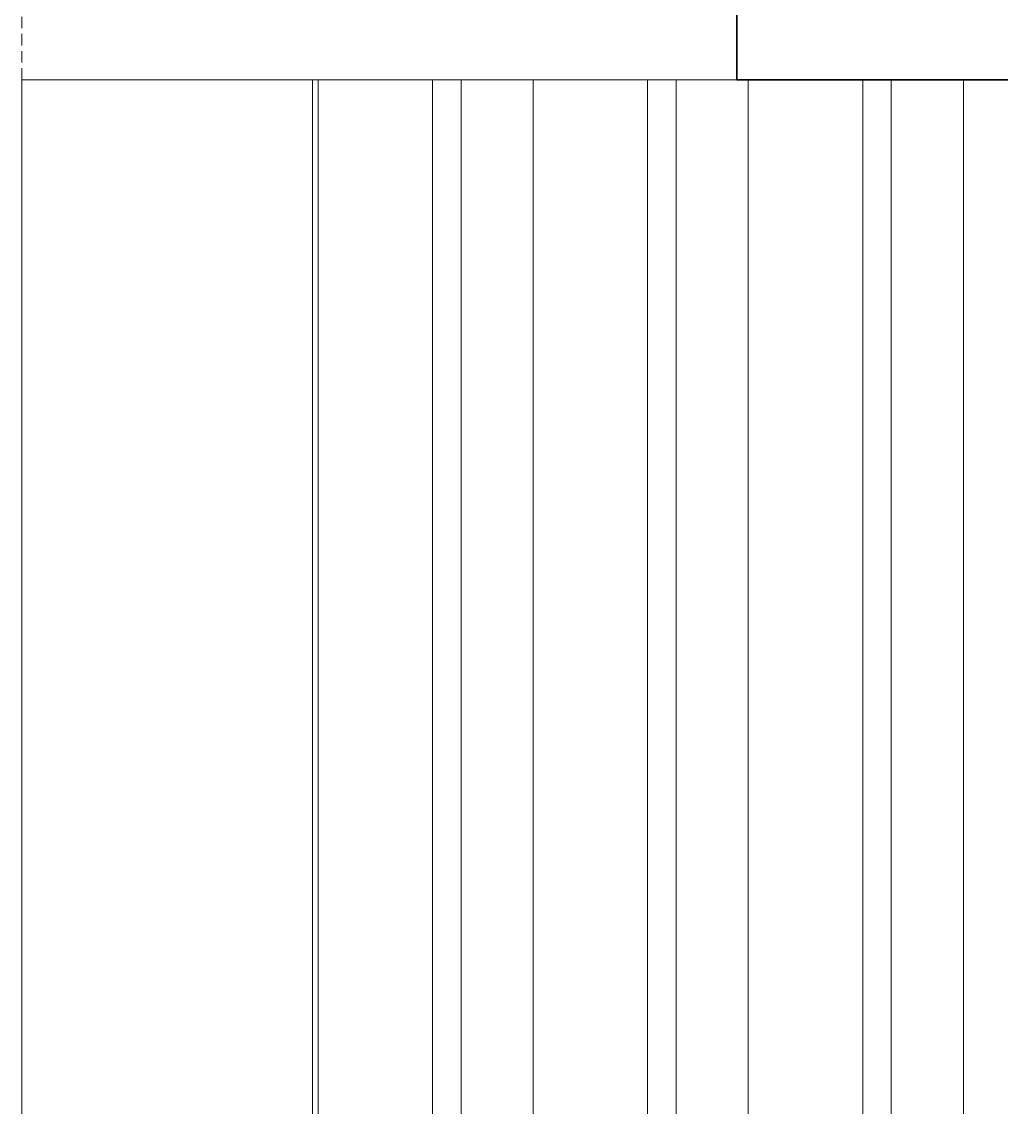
# Model space of a CAD drawing. Header units: millimetres. Extents: x 652554 to 1678317, y -308114 to 170803.
# Drawn here: x 746826 to 746997.2, y -87360.7 to -87170.9 of the extents above; entities that cross this region are included whole.
import ezdxf

# ---------------------------------------------------------------- set-up
doc = ezdxf.new("R2010")
doc.units = ezdxf.units.MM
doc.linetypes.add('DPA_Hidden 50', pattern=[3, 2, -1])
for name, color, linetype, lineweight in [('A-DETL', 1, 'Continuous', 70), ('A-GENM', 1, 'Continuous', 9), ('A-GLAZ-CURT', 2, 'Continuous', 9), ('A-GLAZ-CWMG', 2, 'Continuous', 35)]:
    doc.layers.add(name, color=color, linetype=linetype, lineweight=lineweight)

# ---------------------------------------------------------------- blocks, each defined once
blk = doc.blocks.new('DPA_CP_Entrance Louver Grill Vertical Z - Louver Grill Vertical Z-18398701-2241-01 ENTRANCE 2 ENLARGED ELEVATION 1')
at = {"layer": 'A-GLAZ-CURT'}
for p, q in [((-632615.53, 113750), (-632690.53, 113750)), ((-632690.53, 113750), (-632617.53, 113750)), ((-632690.53, 113750), (-632690.53, 108575)), ((-632690.53, 113750), (-632690.53, 108575)), ((-632617.53, 113750), (-632690.53, 113750)), ((-632690.53, 113750), (-632615.53, 113750)), ((-632690.53, 108575), (-632690.53, 113750)), ((-632690.53, 108575), (-632690.53, 113750)), ((-632617.53, 113750), (-632615.53, 113750)), ((-632615.53, 113750), (-632617.53, 113750)), ((-632540.64, 113750), (-632615.53, 113750)), ((-632615.53, 113750), (-632540.64, 113750))]:
    blk.add_line(p, q, dxfattribs=at)
blk = doc.blocks.new('DPA_CP_Entrance Louver Grill Vertical Z - Louver Grill Vertical Z-V45-2241-01 ENTRANCE 2 ENLARGED ELEVATION 1')
at = {"layer": 'A-GLAZ-CURT'}
for p, q in [((-632615.53, 113750), (-632690.53, 113750)), ((-632690.53, 113750), (-632617.53, 113750)), ((-632690.53, 113750), (-632690.53, 108575)), ((-632690.53, 113750), (-632690.53, 108575)), ((-632617.53, 113750), (-632690.53, 113750)), ((-632690.53, 113750), (-632615.53, 113750)), ((-632690.53, 108575), (-632690.53, 113750)), ((-632690.53, 108575), (-632690.53, 113750)), ((-632617.53, 113750), (-632615.53, 113750)), ((-632615.53, 113750), (-632617.53, 113750)), ((-632540.64, 113750), (-632615.53, 113750)), ((-632615.53, 113750), (-632540.64, 113750))]:
    blk.add_line(p, q, dxfattribs=at)
blk = doc.blocks.new('DPA_CP_Entrance Louver Grill Vertical Z - Louver Grill Vertical Z-V46-2241-01 ENTRANCE 2 ENLARGED ELEVATION 1')
at = {"layer": 'A-GLAZ-CURT'}
for p, q in [((-632615.53, 113750), (-632690.53, 113750)), ((-632690.53, 113750), (-632617.53, 113750)), ((-632690.53, 113750), (-632690.53, 108575)), ((-632690.53, 113750), (-632690.53, 108575)), ((-632617.53, 113750), (-632690.53, 113750)), ((-632690.53, 113750), (-632615.53, 113750)), ((-632690.53, 108575), (-632690.53, 113750)), ((-632690.53, 108575), (-632690.53, 113750)), ((-632617.53, 113750), (-632615.53, 113750)), ((-632615.53, 113750), (-632617.53, 113750)), ((-632540.64, 113750), (-632615.53, 113750)), ((-632615.53, 113750), (-632540.64, 113750))]:
    blk.add_line(p, q, dxfattribs=at)
blk = doc.blocks.new('GM_Louver Grill Vertical Z - Z Profile-12047619-2241-01 ENTRANCE 2 ENLARGED ELEVATION 1')
at = {"layer": 'A-GENM'}
for p, q in [((-632688.53, 113750), (-632690.53, 113750)), ((-632690.53, 113750), (-632617.53, 113750)), ((-632690.53, 108575), (-632690.53, 113750)), ((-632690.53, 108575), (-632690.53, 113750)), ((-632690.53, 108575), (-632690.53, 113750)), ((-632615.53, 113750), (-632688.53, 113750)), ((-632617.53, 113750), (-632615.53, 113750))]:
    blk.add_line(p, q, dxfattribs=at)
blk = doc.blocks.new('DPA_CP_Entrance Louver Grill Vertical Z - Louver Grill Vertical Z-18398766-2241-01 ENTRANCE 2 ENLARGED ELEVATION 1')
at = {"layer": 'A-GLAZ-CURT'}
for p, q in [((-632576.51, 113750), (-632639.73, 113750)), ((-632639.73, 113750), (-632638.73, 113750)), ((-632639.73, 113220), (-632639.73, 113750)), ((-632638.73, 113750), (-632573.78, 113750)), ((-632638.73, 113220), (-632638.73, 113750)), ((-632598.78, 113750), (-632600.51, 113750)), ((-632600.51, 113750), (-632576.51, 113750)), ((-632573.78, 113750), (-632598.78, 113750)), ((-632598.78, 113750), (-632533.83, 113750)), ((-632598.78, 113750), (-631997.49, 113750))]:
    blk.add_line(p, q, dxfattribs=at)
blk = doc.blocks.new('GM_Louver Grill Vertical Z - Z Profile-V57-2241-01 ENTRANCE 2 ENLARGED ELEVATION 1')
at = {"layer": 'A-GENM'}
blk.add_line((-632525.95, 113203.74), (-632525.95, 113750), dxfattribs=at)
blk = doc.blocks.new('GM_Louver Grill Vertical Z - Z Profile-V58-2241-01 ENTRANCE 2 ENLARGED ELEVATION 1')
at = {"layer": 'A-GENM'}
for p, q in [((-632563.55, 113203.74), (-632563.55, 113750)), ((-632541.81, 113750), (-632543.55, 113750)), ((-632543.55, 113750), (-632538.55, 113750)), ((-632543.55, 113203.74), (-632543.55, 113750)), ((-632538.63, 113750), (-632541.81, 113750)), ((-632498.54, 113750), (-632538.63, 113750)), ((-632538.55, 113750), (-632498.46, 113750)), ((-632538.55, 113203.74), (-632538.55, 113750))]:
    blk.add_line(p, q, dxfattribs=at)
blk = doc.blocks.new('GM_Louver Grill Vertical Z - Z Profile-V59-2241-01 ENTRANCE 2 ENLARGED ELEVATION 1')
at = {"layer": 'A-GENM'}
for p, q in [((-632601.14, 113220), (-632601.14, 113750)), ((-632579.41, 113750), (-632581.14, 113750)), ((-632581.14, 113750), (-632576.14, 113750)), ((-632581.14, 113220), (-632581.14, 113750)), ((-632576.22, 113750), (-632579.41, 113750)), ((-632536.14, 113750), (-632576.22, 113750)), ((-632576.14, 113750), (-632536.05, 113750)), ((-632576.14, 113220), (-632576.14, 113750)), ((-632521.19, 113750), (-632536.14, 113750)), ((-632536.05, 113750), (-632522.92, 113750)), ((-632522.92, 113750), (-632521.19, 113750))]:
    blk.add_line(p, q, dxfattribs=at)
blk = doc.blocks.new('GM_Louver Grill Vertical Z - Z Profile-V61-2241-01 ENTRANCE 2 ENLARGED ELEVATION 1')
at = {"layer": 'A-GENM'}
for p, q in [((-632638.73, 113220), (-632638.73, 113750)), ((-632617, 113750), (-632618.73, 113750)), ((-632618.73, 113750), (-632613.73, 113750)), ((-632618.73, 113220), (-632618.73, 113750)), ((-632613.82, 113750), (-632617, 113750)), ((-632573.73, 113750), (-632613.82, 113750)), ((-632613.73, 113750), (-632573.64, 113750)), ((-632613.73, 113220), (-632613.73, 113750)), ((-632558.78, 113750), (-632573.73, 113750)), ((-632573.64, 113750), (-632560.51, 113750)), ((-632560.51, 113750), (-632558.78, 113750))]:
    blk.add_line(p, q, dxfattribs=at)
blk = doc.blocks.new('Rectangular Mullion - Entrance Louver Top-15305103-2241-01 ENTRANCE 2 ENLARGED ELEVATION 1')
at = {"layer": 'A-GLAZ-CWMG'}
for p, q in [((-632565.53, 113750), (-632565.53, 113800)), ((-632540.64, 113750), (-632565.53, 113750))]:
    blk.add_line(p, q, dxfattribs=at)
blk = doc.blocks.new('Rectangular Mullion - Entrance Louver Top-15305097-2241-01 ENTRANCE 2 ENLARGED ELEVATION 1')
at = {"layer": 'A-GLAZ-CWMG'}
blk.add_line((-632565.53, 113750), (-632565.53, 113800), dxfattribs=at)
blk = doc.blocks.new('Rectangular Mullion - Entrance Louver Top-15305096-2241-01 ENTRANCE 2 ENLARGED ELEVATION 1')
at = {"layer": 'A-GLAZ-CWMG'}
for p, q in [((-632565.53, 113800), (-632565.53, 113750)), ((-632565.53, 113750), (-631954.19, 113750))]:
    blk.add_line(p, q, dxfattribs=at)

msp = doc.modelspace()

# ---------------------------------------------------------------- linework, layer by layer
at = {"layer": 'A-DETL', "color": 9, "linetype": 'DPA_Hidden 50', "lineweight": 9}
msp.add_line((746826.0202, -87181.02), (746826.0202, -85260.594), dxfattribs=at)

# ---------------------------------------------------------------- block references
at = {"layer": 'A-GENM'}
for name in ['GM_Louver Grill Vertical Z - Z Profile-12047619-2241-01 ENTRANCE 2 ENLARGED ELEVATION 1', 'GM_Louver Grill Vertical Z - Z Profile-12047619-2241-01 ENTRANCE 2 ENLARGED ELEVATION 1', 'GM_Louver Grill Vertical Z - Z Profile-12047619-2241-01 ENTRANCE 2 ENLARGED ELEVATION 1', 'GM_Louver Grill Vertical Z - Z Profile-12047619-2241-01 ENTRANCE 2 ENLARGED ELEVATION 1', 'GM_Louver Grill Vertical Z - Z Profile-12047619-2241-01 ENTRANCE 2 ENLARGED ELEVATION 1', 'GM_Louver Grill Vertical Z - Z Profile-12047619-2241-01 ENTRANCE 2 ENLARGED ELEVATION 1', 'GM_Louver Grill Vertical Z - Z Profile-12047619-2241-01 ENTRANCE 2 ENLARGED ELEVATION 1', 'GM_Louver Grill Vertical Z - Z Profile-12047619-2241-01 ENTRANCE 2 ENLARGED ELEVATION 1', 'GM_Louver Grill Vertical Z - Z Profile-12047619-2241-01 ENTRANCE 2 ENLARGED ELEVATION 1', 'GM_Louver Grill Vertical Z - Z Profile-12047619-2241-01 ENTRANCE 2 ENLARGED ELEVATION 1', 'GM_Louver Grill Vertical Z - Z Profile-12047619-2241-01 ENTRANCE 2 ENLARGED ELEVATION 1', 'GM_Louver Grill Vertical Z - Z Profile-12047619-2241-01 ENTRANCE 2 ENLARGED ELEVATION 1', 'GM_Louver Grill Vertical Z - Z Profile-12047619-2241-01 ENTRANCE 2 ENLARGED ELEVATION 1', 'GM_Louver Grill Vertical Z - Z Profile-12047619-2241-01 ENTRANCE 2 ENLARGED ELEVATION 1', 'GM_Louver Grill Vertical Z - Z Profile-12047619-2241-01 ENTRANCE 2 ENLARGED ELEVATION 1', 'GM_Louver Grill Vertical Z - Z Profile-12047619-2241-01 ENTRANCE 2 ENLARGED ELEVATION 1', 'GM_Louver Grill Vertical Z - Z Profile-12047619-2241-01 ENTRANCE 2 ENLARGED ELEVATION 1', 'GM_Louver Grill Vertical Z - Z Profile-12047619-2241-01 ENTRANCE 2 ENLARGED ELEVATION 1', 'GM_Louver Grill Vertical Z - Z Profile-12047619-2241-01 ENTRANCE 2 ENLARGED ELEVATION 1', 'GM_Louver Grill Vertical Z - Z Profile-12047619-2241-01 ENTRANCE 2 ENLARGED ELEVATION 1', 'GM_Louver Grill Vertical Z - Z Profile-12047619-2241-01 ENTRANCE 2 ENLARGED ELEVATION 1', 'GM_Louver Grill Vertical Z - Z Profile-12047619-2241-01 ENTRANCE 2 ENLARGED ELEVATION 1', 'GM_Louver Grill Vertical Z - Z Profile-12047619-2241-01 ENTRANCE 2 ENLARGED ELEVATION 1', 'GM_Louver Grill Vertical Z - Z Profile-12047619-2241-01 ENTRANCE 2 ENLARGED ELEVATION 1', 'GM_Louver Grill Vertical Z - Z Profile-12047619-2241-01 ENTRANCE 2 ENLARGED ELEVATION 1', 'GM_Louver Grill Vertical Z - Z Profile-12047619-2241-01 ENTRANCE 2 ENLARGED ELEVATION 1', 'GM_Louver Grill Vertical Z - Z Profile-12047619-2241-01 ENTRANCE 2 ENLARGED ELEVATION 1', 'GM_Louver Grill Vertical Z - Z Profile-12047619-2241-01 ENTRANCE 2 ENLARGED ELEVATION 1', 'GM_Louver Grill Vertical Z - Z Profile-12047619-2241-01 ENTRANCE 2 ENLARGED ELEVATION 1', 'GM_Louver Grill Vertical Z - Z Profile-12047619-2241-01 ENTRANCE 2 ENLARGED ELEVATION 1', 'GM_Louver Grill Vertical Z - Z Profile-12047619-2241-01 ENTRANCE 2 ENLARGED ELEVATION 1', 'GM_Louver Grill Vertical Z - Z Profile-12047619-2241-01 ENTRANCE 2 ENLARGED ELEVATION 1', 'GM_Louver Grill Vertical Z - Z Profile-12047619-2241-01 ENTRANCE 2 ENLARGED ELEVATION 1', 'GM_Louver Grill Vertical Z - Z Profile-12047619-2241-01 ENTRANCE 2 ENLARGED ELEVATION 1', 'GM_Louver Grill Vertical Z - Z Profile-12047619-2241-01 ENTRANCE 2 ENLARGED ELEVATION 1', 'GM_Louver Grill Vertical Z - Z Profile-12047619-2241-01 ENTRANCE 2 ENLARGED ELEVATION 1', 'GM_Louver Grill Vertical Z - Z Profile-12047619-2241-01 ENTRANCE 2 ENLARGED ELEVATION 1', 'GM_Louver Grill Vertical Z - Z Profile-12047619-2241-01 ENTRANCE 2 ENLARGED ELEVATION 1', 'GM_Louver Grill Vertical Z - Z Profile-12047619-2241-01 ENTRANCE 2 ENLARGED ELEVATION 1', 'GM_Louver Grill Vertical Z - Z Profile-12047619-2241-01 ENTRANCE 2 ENLARGED ELEVATION 1', 'GM_Louver Grill Vertical Z - Z Profile-12047619-2241-01 ENTRANCE 2 ENLARGED ELEVATION 1', 'GM_Louver Grill Vertical Z - Z Profile-12047619-2241-01 ENTRANCE 2 ENLARGED ELEVATION 1', 'GM_Louver Grill Vertical Z - Z Profile-12047619-2241-01 ENTRANCE 2 ENLARGED ELEVATION 1', 'GM_Louver Grill Vertical Z - Z Profile-12047619-2241-01 ENTRANCE 2 ENLARGED ELEVATION 1', 'GM_Louver Grill Vertical Z - Z Profile-12047619-2241-01 ENTRANCE 2 ENLARGED ELEVATION 1', 'GM_Louver Grill Vertical Z - Z Profile-12047619-2241-01 ENTRANCE 2 ENLARGED ELEVATION 1', 'GM_Louver Grill Vertical Z - Z Profile-12047619-2241-01 ENTRANCE 2 ENLARGED ELEVATION 1', 'GM_Louver Grill Vertical Z - Z Profile-12047619-2241-01 ENTRANCE 2 ENLARGED ELEVATION 1', 'GM_Louver Grill Vertical Z - Z Profile-12047619-2241-01 ENTRANCE 2 ENLARGED ELEVATION 1', 'GM_Louver Grill Vertical Z - Z Profile-12047619-2241-01 ENTRANCE 2 ENLARGED ELEVATION 1', 'GM_Louver Grill Vertical Z - Z Profile-12047619-2241-01 ENTRANCE 2 ENLARGED ELEVATION 1', 'GM_Louver Grill Vertical Z - Z Profile-12047619-2241-01 ENTRANCE 2 ENLARGED ELEVATION 1', 'GM_Louver Grill Vertical Z - Z Profile-12047619-2241-01 ENTRANCE 2 ENLARGED ELEVATION 1', 'GM_Louver Grill Vertical Z - Z Profile-12047619-2241-01 ENTRANCE 2 ENLARGED ELEVATION 1', 'GM_Louver Grill Vertical Z - Z Profile-12047619-2241-01 ENTRANCE 2 ENLARGED ELEVATION 1', 'GM_Louver Grill Vertical Z - Z Profile-12047619-2241-01 ENTRANCE 2 ENLARGED ELEVATION 1', 'GM_Louver Grill Vertical Z - Z Profile-12047619-2241-01 ENTRANCE 2 ENLARGED ELEVATION 1', 'GM_Louver Grill Vertical Z - Z Profile-12047619-2241-01 ENTRANCE 2 ENLARGED ELEVATION 1', 'GM_Louver Grill Vertical Z - Z Profile-12047619-2241-01 ENTRANCE 2 ENLARGED ELEVATION 1', 'GM_Louver Grill Vertical Z - Z Profile-12047619-2241-01 ENTRANCE 2 ENLARGED ELEVATION 1', 'GM_Louver Grill Vertical Z - Z Profile-12047619-2241-01 ENTRANCE 2 ENLARGED ELEVATION 1', 'GM_Louver Grill Vertical Z - Z Profile-12047619-2241-01 ENTRANCE 2 ENLARGED ELEVATION 1', 'GM_Louver Grill Vertical Z - Z Profile-12047619-2241-01 ENTRANCE 2 ENLARGED ELEVATION 1', 'GM_Louver Grill Vertical Z - Z Profile-12047619-2241-01 ENTRANCE 2 ENLARGED ELEVATION 1', 'GM_Louver Grill Vertical Z - Z Profile-12047619-2241-01 ENTRANCE 2 ENLARGED ELEVATION 1', 'GM_Louver Grill Vertical Z - Z Profile-12047619-2241-01 ENTRANCE 2 ENLARGED ELEVATION 1', 'GM_Louver Grill Vertical Z - Z Profile-12047619-2241-01 ENTRANCE 2 ENLARGED ELEVATION 1', 'GM_Louver Grill Vertical Z - Z Profile-12047619-2241-01 ENTRANCE 2 ENLARGED ELEVATION 1', 'GM_Louver Grill Vertical Z - Z Profile-12047619-2241-01 ENTRANCE 2 ENLARGED ELEVATION 1', 'GM_Louver Grill Vertical Z - Z Profile-12047619-2241-01 ENTRANCE 2 ENLARGED ELEVATION 1', 'GM_Louver Grill Vertical Z - Z Profile-12047619-2241-01 ENTRANCE 2 ENLARGED ELEVATION 1', 'GM_Louver Grill Vertical Z - Z Profile-12047619-2241-01 ENTRANCE 2 ENLARGED ELEVATION 1', 'GM_Louver Grill Vertical Z - Z Profile-12047619-2241-01 ENTRANCE 2 ENLARGED ELEVATION 1', 'GM_Louver Grill Vertical Z - Z Profile-12047619-2241-01 ENTRANCE 2 ENLARGED ELEVATION 1', 'GM_Louver Grill Vertical Z - Z Profile-12047619-2241-01 ENTRANCE 2 ENLARGED ELEVATION 1', 'GM_Louver Grill Vertical Z - Z Profile-12047619-2241-01 ENTRANCE 2 ENLARGED ELEVATION 1', 'GM_Louver Grill Vertical Z - Z Profile-12047619-2241-01 ENTRANCE 2 ENLARGED ELEVATION 1', 'GM_Louver Grill Vertical Z - Z Profile-12047619-2241-01 ENTRANCE 2 ENLARGED ELEVATION 1', 'GM_Louver Grill Vertical Z - Z Profile-12047619-2241-01 ENTRANCE 2 ENLARGED ELEVATION 1', 'GM_Louver Grill Vertical Z - Z Profile-12047619-2241-01 ENTRANCE 2 ENLARGED ELEVATION 1', 'GM_Louver Grill Vertical Z - Z Profile-12047619-2241-01 ENTRANCE 2 ENLARGED ELEVATION 1', 'GM_Louver Grill Vertical Z - Z Profile-12047619-2241-01 ENTRANCE 2 ENLARGED ELEVATION 1', 'GM_Louver Grill Vertical Z - Z Profile-12047619-2241-01 ENTRANCE 2 ENLARGED ELEVATION 1', 'GM_Louver Grill Vertical Z - Z Profile-12047619-2241-01 ENTRANCE 2 ENLARGED ELEVATION 1', 'GM_Louver Grill Vertical Z - Z Profile-12047619-2241-01 ENTRANCE 2 ENLARGED ELEVATION 1', 'GM_Louver Grill Vertical Z - Z Profile-12047619-2241-01 ENTRANCE 2 ENLARGED ELEVATION 1', 'GM_Louver Grill Vertical Z - Z Profile-12047619-2241-01 ENTRANCE 2 ENLARGED ELEVATION 1', 'GM_Louver Grill Vertical Z - Z Profile-12047619-2241-01 ENTRANCE 2 ENLARGED ELEVATION 1', 'GM_Louver Grill Vertical Z - Z Profile-12047619-2241-01 ENTRANCE 2 ENLARGED ELEVATION 1', 'GM_Louver Grill Vertical Z - Z Profile-12047619-2241-01 ENTRANCE 2 ENLARGED ELEVATION 1', 'GM_Louver Grill Vertical Z - Z Profile-12047619-2241-01 ENTRANCE 2 ENLARGED ELEVATION 1', 'GM_Louver Grill Vertical Z - Z Profile-12047619-2241-01 ENTRANCE 2 ENLARGED ELEVATION 1', 'GM_Louver Grill Vertical Z - Z Profile-12047619-2241-01 ENTRANCE 2 ENLARGED ELEVATION 1', 'GM_Louver Grill Vertical Z - Z Profile-12047619-2241-01 ENTRANCE 2 ENLARGED ELEVATION 1', 'GM_Louver Grill Vertical Z - Z Profile-12047619-2241-01 ENTRANCE 2 ENLARGED ELEVATION 1', 'GM_Louver Grill Vertical Z - Z Profile-12047619-2241-01 ENTRANCE 2 ENLARGED ELEVATION 1', 'GM_Louver Grill Vertical Z - Z Profile-12047619-2241-01 ENTRANCE 2 ENLARGED ELEVATION 1', 'GM_Louver Grill Vertical Z - Z Profile-12047619-2241-01 ENTRANCE 2 ENLARGED ELEVATION 1', 'GM_Louver Grill Vertical Z - Z Profile-12047619-2241-01 ENTRANCE 2 ENLARGED ELEVATION 1', 'GM_Louver Grill Vertical Z - Z Profile-12047619-2241-01 ENTRANCE 2 ENLARGED ELEVATION 1', 'GM_Louver Grill Vertical Z - Z Profile-12047619-2241-01 ENTRANCE 2 ENLARGED ELEVATION 1', 'GM_Louver Grill Vertical Z - Z Profile-12047619-2241-01 ENTRANCE 2 ENLARGED ELEVATION 1', 'GM_Louver Grill Vertical Z - Z Profile-12047619-2241-01 ENTRANCE 2 ENLARGED ELEVATION 1', 'GM_Louver Grill Vertical Z - Z Profile-12047619-2241-01 ENTRANCE 2 ENLARGED ELEVATION 1', 'GM_Louver Grill Vertical Z - Z Profile-12047619-2241-01 ENTRANCE 2 ENLARGED ELEVATION 1', 'GM_Louver Grill Vertical Z - Z Profile-12047619-2241-01 ENTRANCE 2 ENLARGED ELEVATION 1', 'GM_Louver Grill Vertical Z - Z Profile-12047619-2241-01 ENTRANCE 2 ENLARGED ELEVATION 1', 'GM_Louver Grill Vertical Z - Z Profile-12047619-2241-01 ENTRANCE 2 ENLARGED ELEVATION 1', 'GM_Louver Grill Vertical Z - Z Profile-12047619-2241-01 ENTRANCE 2 ENLARGED ELEVATION 1', 'GM_Louver Grill Vertical Z - Z Profile-12047619-2241-01 ENTRANCE 2 ENLARGED ELEVATION 1', 'GM_Louver Grill Vertical Z - Z Profile-12047619-2241-01 ENTRANCE 2 ENLARGED ELEVATION 1', 'GM_Louver Grill Vertical Z - Z Profile-12047619-2241-01 ENTRANCE 2 ENLARGED ELEVATION 1', 'GM_Louver Grill Vertical Z - Z Profile-12047619-2241-01 ENTRANCE 2 ENLARGED ELEVATION 1', 'GM_Louver Grill Vertical Z - Z Profile-12047619-2241-01 ENTRANCE 2 ENLARGED ELEVATION 1', 'GM_Louver Grill Vertical Z - Z Profile-12047619-2241-01 ENTRANCE 2 ENLARGED ELEVATION 1', 'GM_Louver Grill Vertical Z - Z Profile-12047619-2241-01 ENTRANCE 2 ENLARGED ELEVATION 1', 'GM_Louver Grill Vertical Z - Z Profile-12047619-2241-01 ENTRANCE 2 ENLARGED ELEVATION 1', 'GM_Louver Grill Vertical Z - Z Profile-12047619-2241-01 ENTRANCE 2 ENLARGED ELEVATION 1', 'GM_Louver Grill Vertical Z - Z Profile-12047619-2241-01 ENTRANCE 2 ENLARGED ELEVATION 1', 'GM_Louver Grill Vertical Z - Z Profile-12047619-2241-01 ENTRANCE 2 ENLARGED ELEVATION 1', 'GM_Louver Grill Vertical Z - Z Profile-12047619-2241-01 ENTRANCE 2 ENLARGED ELEVATION 1', 'GM_Louver Grill Vertical Z - Z Profile-12047619-2241-01 ENTRANCE 2 ENLARGED ELEVATION 1', 'GM_Louver Grill Vertical Z - Z Profile-12047619-2241-01 ENTRANCE 2 ENLARGED ELEVATION 1', 'GM_Louver Grill Vertical Z - Z Profile-12047619-2241-01 ENTRANCE 2 ENLARGED ELEVATION 1', 'GM_Louver Grill Vertical Z - Z Profile-12047619-2241-01 ENTRANCE 2 ENLARGED ELEVATION 1', 'GM_Louver Grill Vertical Z - Z Profile-12047619-2241-01 ENTRANCE 2 ENLARGED ELEVATION 1', 'GM_Louver Grill Vertical Z - Z Profile-12047619-2241-01 ENTRANCE 2 ENLARGED ELEVATION 1', 'GM_Louver Grill Vertical Z - Z Profile-12047619-2241-01 ENTRANCE 2 ENLARGED ELEVATION 1', 'GM_Louver Grill Vertical Z - Z Profile-12047619-2241-01 ENTRANCE 2 ENLARGED ELEVATION 1', 'GM_Louver Grill Vertical Z - Z Profile-12047619-2241-01 ENTRANCE 2 ENLARGED ELEVATION 1', 'GM_Louver Grill Vertical Z - Z Profile-12047619-2241-01 ENTRANCE 2 ENLARGED ELEVATION 1', 'GM_Louver Grill Vertical Z - Z Profile-12047619-2241-01 ENTRANCE 2 ENLARGED ELEVATION 1', 'GM_Louver Grill Vertical Z - Z Profile-12047619-2241-01 ENTRANCE 2 ENLARGED ELEVATION 1', 'GM_Louver Grill Vertical Z - Z Profile-12047619-2241-01 ENTRANCE 2 ENLARGED ELEVATION 1', 'GM_Louver Grill Vertical Z - Z Profile-12047619-2241-01 ENTRANCE 2 ENLARGED ELEVATION 1', 'GM_Louver Grill Vertical Z - Z Profile-12047619-2241-01 ENTRANCE 2 ENLARGED ELEVATION 1', 'GM_Louver Grill Vertical Z - Z Profile-12047619-2241-01 ENTRANCE 2 ENLARGED ELEVATION 1', 'GM_Louver Grill Vertical Z - Z Profile-12047619-2241-01 ENTRANCE 2 ENLARGED ELEVATION 1', 'GM_Louver Grill Vertical Z - Z Profile-12047619-2241-01 ENTRANCE 2 ENLARGED ELEVATION 1', 'GM_Louver Grill Vertical Z - Z Profile-12047619-2241-01 ENTRANCE 2 ENLARGED ELEVATION 1', 'GM_Louver Grill Vertical Z - Z Profile-12047619-2241-01 ENTRANCE 2 ENLARGED ELEVATION 1', 'GM_Louver Grill Vertical Z - Z Profile-12047619-2241-01 ENTRANCE 2 ENLARGED ELEVATION 1', 'GM_Louver Grill Vertical Z - Z Profile-12047619-2241-01 ENTRANCE 2 ENLARGED ELEVATION 1', 'GM_Louver Grill Vertical Z - Z Profile-12047619-2241-01 ENTRANCE 2 ENLARGED ELEVATION 1', 'GM_Louver Grill Vertical Z - Z Profile-12047619-2241-01 ENTRANCE 2 ENLARGED ELEVATION 1', 'GM_Louver Grill Vertical Z - Z Profile-12047619-2241-01 ENTRANCE 2 ENLARGED ELEVATION 1', 'GM_Louver Grill Vertical Z - Z Profile-12047619-2241-01 ENTRANCE 2 ENLARGED ELEVATION 1', 'GM_Louver Grill Vertical Z - Z Profile-12047619-2241-01 ENTRANCE 2 ENLARGED ELEVATION 1', 'GM_Louver Grill Vertical Z - Z Profile-12047619-2241-01 ENTRANCE 2 ENLARGED ELEVATION 1', 'GM_Louver Grill Vertical Z - Z Profile-12047619-2241-01 ENTRANCE 2 ENLARGED ELEVATION 1', 'GM_Louver Grill Vertical Z - Z Profile-12047619-2241-01 ENTRANCE 2 ENLARGED ELEVATION 1', 'GM_Louver Grill Vertical Z - Z Profile-12047619-2241-01 ENTRANCE 2 ENLARGED ELEVATION 1', 'GM_Louver Grill Vertical Z - Z Profile-12047619-2241-01 ENTRANCE 2 ENLARGED ELEVATION 1', 'GM_Louver Grill Vertical Z - Z Profile-12047619-2241-01 ENTRANCE 2 ENLARGED ELEVATION 1', 'GM_Louver Grill Vertical Z - Z Profile-12047619-2241-01 ENTRANCE 2 ENLARGED ELEVATION 1', 'GM_Louver Grill Vertical Z - Z Profile-12047619-2241-01 ENTRANCE 2 ENLARGED ELEVATION 1', 'GM_Louver Grill Vertical Z - Z Profile-12047619-2241-01 ENTRANCE 2 ENLARGED ELEVATION 1', 'GM_Louver Grill Vertical Z - Z Profile-12047619-2241-01 ENTRANCE 2 ENLARGED ELEVATION 1', 'GM_Louver Grill Vertical Z - Z Profile-12047619-2241-01 ENTRANCE 2 ENLARGED ELEVATION 1', 'GM_Louver Grill Vertical Z - Z Profile-12047619-2241-01 ENTRANCE 2 ENLARGED ELEVATION 1', 'GM_Louver Grill Vertical Z - Z Profile-12047619-2241-01 ENTRANCE 2 ENLARGED ELEVATION 1', 'GM_Louver Grill Vertical Z - Z Profile-12047619-2241-01 ENTRANCE 2 ENLARGED ELEVATION 1', 'GM_Louver Grill Vertical Z - Z Profile-12047619-2241-01 ENTRANCE 2 ENLARGED ELEVATION 1', 'GM_Louver Grill Vertical Z - Z Profile-12047619-2241-01 ENTRANCE 2 ENLARGED ELEVATION 1', 'GM_Louver Grill Vertical Z - Z Profile-12047619-2241-01 ENTRANCE 2 ENLARGED ELEVATION 1', 'GM_Louver Grill Vertical Z - Z Profile-12047619-2241-01 ENTRANCE 2 ENLARGED ELEVATION 1', 'GM_Louver Grill Vertical Z - Z Profile-12047619-2241-01 ENTRANCE 2 ENLARGED ELEVATION 1', 'GM_Louver Grill Vertical Z - Z Profile-12047619-2241-01 ENTRANCE 2 ENLARGED ELEVATION 1', 'GM_Louver Grill Vertical Z - Z Profile-12047619-2241-01 ENTRANCE 2 ENLARGED ELEVATION 1', 'GM_Louver Grill Vertical Z - Z Profile-12047619-2241-01 ENTRANCE 2 ENLARGED ELEVATION 1', 'GM_Louver Grill Vertical Z - Z Profile-12047619-2241-01 ENTRANCE 2 ENLARGED ELEVATION 1', 'GM_Louver Grill Vertical Z - Z Profile-12047619-2241-01 ENTRANCE 2 ENLARGED ELEVATION 1', 'GM_Louver Grill Vertical Z - Z Profile-12047619-2241-01 ENTRANCE 2 ENLARGED ELEVATION 1', 'GM_Louver Grill Vertical Z - Z Profile-12047619-2241-01 ENTRANCE 2 ENLARGED ELEVATION 1', 'GM_Louver Grill Vertical Z - Z Profile-12047619-2241-01 ENTRANCE 2 ENLARGED ELEVATION 1', 'GM_Louver Grill Vertical Z - Z Profile-12047619-2241-01 ENTRANCE 2 ENLARGED ELEVATION 1', 'GM_Louver Grill Vertical Z - Z Profile-12047619-2241-01 ENTRANCE 2 ENLARGED ELEVATION 1', 'GM_Louver Grill Vertical Z - Z Profile-12047619-2241-01 ENTRANCE 2 ENLARGED ELEVATION 1', 'GM_Louver Grill Vertical Z - Z Profile-12047619-2241-01 ENTRANCE 2 ENLARGED ELEVATION 1', 'GM_Louver Grill Vertical Z - Z Profile-12047619-2241-01 ENTRANCE 2 ENLARGED ELEVATION 1', 'GM_Louver Grill Vertical Z - Z Profile-12047619-2241-01 ENTRANCE 2 ENLARGED ELEVATION 1', 'GM_Louver Grill Vertical Z - Z Profile-12047619-2241-01 ENTRANCE 2 ENLARGED ELEVATION 1', 'GM_Louver Grill Vertical Z - Z Profile-12047619-2241-01 ENTRANCE 2 ENLARGED ELEVATION 1', 'GM_Louver Grill Vertical Z - Z Profile-12047619-2241-01 ENTRANCE 2 ENLARGED ELEVATION 1', 'GM_Louver Grill Vertical Z - Z Profile-12047619-2241-01 ENTRANCE 2 ENLARGED ELEVATION 1', 'GM_Louver Grill Vertical Z - Z Profile-12047619-2241-01 ENTRANCE 2 ENLARGED ELEVATION 1', 'GM_Louver Grill Vertical Z - Z Profile-12047619-2241-01 ENTRANCE 2 ENLARGED ELEVATION 1', 'GM_Louver Grill Vertical Z - Z Profile-12047619-2241-01 ENTRANCE 2 ENLARGED ELEVATION 1', 'GM_Louver Grill Vertical Z - Z Profile-12047619-2241-01 ENTRANCE 2 ENLARGED ELEVATION 1', 'GM_Louver Grill Vertical Z - Z Profile-12047619-2241-01 ENTRANCE 2 ENLARGED ELEVATION 1', 'GM_Louver Grill Vertical Z - Z Profile-12047619-2241-01 ENTRANCE 2 ENLARGED ELEVATION 1', 'GM_Louver Grill Vertical Z - Z Profile-12047619-2241-01 ENTRANCE 2 ENLARGED ELEVATION 1', 'GM_Louver Grill Vertical Z - Z Profile-12047619-2241-01 ENTRANCE 2 ENLARGED ELEVATION 1', 'GM_Louver Grill Vertical Z - Z Profile-12047619-2241-01 ENTRANCE 2 ENLARGED ELEVATION 1', 'GM_Louver Grill Vertical Z - Z Profile-12047619-2241-01 ENTRANCE 2 ENLARGED ELEVATION 1', 'GM_Louver Grill Vertical Z - Z Profile-12047619-2241-01 ENTRANCE 2 ENLARGED ELEVATION 1', 'GM_Louver Grill Vertical Z - Z Profile-12047619-2241-01 ENTRANCE 2 ENLARGED ELEVATION 1', 'GM_Louver Grill Vertical Z - Z Profile-12047619-2241-01 ENTRANCE 2 ENLARGED ELEVATION 1', 'GM_Louver Grill Vertical Z - Z Profile-12047619-2241-01 ENTRANCE 2 ENLARGED ELEVATION 1', 'GM_Louver Grill Vertical Z - Z Profile-12047619-2241-01 ENTRANCE 2 ENLARGED ELEVATION 1', 'GM_Louver Grill Vertical Z - Z Profile-12047619-2241-01 ENTRANCE 2 ENLARGED ELEVATION 1', 'GM_Louver Grill Vertical Z - Z Profile-12047619-2241-01 ENTRANCE 2 ENLARGED ELEVATION 1', 'GM_Louver Grill Vertical Z - Z Profile-12047619-2241-01 ENTRANCE 2 ENLARGED ELEVATION 1', 'GM_Louver Grill Vertical Z - Z Profile-12047619-2241-01 ENTRANCE 2 ENLARGED ELEVATION 1', 'GM_Louver Grill Vertical Z - Z Profile-12047619-2241-01 ENTRANCE 2 ENLARGED ELEVATION 1', 'GM_Louver Grill Vertical Z - Z Profile-12047619-2241-01 ENTRANCE 2 ENLARGED ELEVATION 1', 'GM_Louver Grill Vertical Z - Z Profile-12047619-2241-01 ENTRANCE 2 ENLARGED ELEVATION 1', 'GM_Louver Grill Vertical Z - Z Profile-12047619-2241-01 ENTRANCE 2 ENLARGED ELEVATION 1', 'GM_Louver Grill Vertical Z - Z Profile-12047619-2241-01 ENTRANCE 2 ENLARGED ELEVATION 1', 'GM_Louver Grill Vertical Z - Z Profile-12047619-2241-01 ENTRANCE 2 ENLARGED ELEVATION 1', 'GM_Louver Grill Vertical Z - Z Profile-12047619-2241-01 ENTRANCE 2 ENLARGED ELEVATION 1', 'GM_Louver Grill Vertical Z - Z Profile-12047619-2241-01 ENTRANCE 2 ENLARGED ELEVATION 1', 'GM_Louver Grill Vertical Z - Z Profile-12047619-2241-01 ENTRANCE 2 ENLARGED ELEVATION 1', 'GM_Louver Grill Vertical Z - Z Profile-12047619-2241-01 ENTRANCE 2 ENLARGED ELEVATION 1', 'GM_Louver Grill Vertical Z - Z Profile-12047619-2241-01 ENTRANCE 2 ENLARGED ELEVATION 1', 'GM_Louver Grill Vertical Z - Z Profile-12047619-2241-01 ENTRANCE 2 ENLARGED ELEVATION 1', 'GM_Louver Grill Vertical Z - Z Profile-V61-2241-01 ENTRANCE 2 ENLARGED ELEVATION 1', 'GM_Louver Grill Vertical Z - Z Profile-V59-2241-01 ENTRANCE 2 ENLARGED ELEVATION 1', 'GM_Louver Grill Vertical Z - Z Profile-V58-2241-01 ENTRANCE 2 ENLARGED ELEVATION 1', 'GM_Louver Grill Vertical Z - Z Profile-V57-2241-01 ENTRANCE 2 ENLARGED ELEVATION 1']:
    msp.add_blockref(name, (1379516.5465, -200931.019), dxfattribs=at)
at = {"layer": 'A-GLAZ-CURT'}
for name in ['DPA_CP_Entrance Louver Grill Vertical Z - Louver Grill Vertical Z-18398701-2241-01 ENTRANCE 2 ENLARGED ELEVATION 1', 'DPA_CP_Entrance Louver Grill Vertical Z - Louver Grill Vertical Z-18398701-2241-01 ENTRANCE 2 ENLARGED ELEVATION 1', 'DPA_CP_Entrance Louver Grill Vertical Z - Louver Grill Vertical Z-18398701-2241-01 ENTRANCE 2 ENLARGED ELEVATION 1', 'DPA_CP_Entrance Louver Grill Vertical Z - Louver Grill Vertical Z-18398701-2241-01 ENTRANCE 2 ENLARGED ELEVATION 1', 'DPA_CP_Entrance Louver Grill Vertical Z - Louver Grill Vertical Z-18398701-2241-01 ENTRANCE 2 ENLARGED ELEVATION 1', 'DPA_CP_Entrance Louver Grill Vertical Z - Louver Grill Vertical Z-18398701-2241-01 ENTRANCE 2 ENLARGED ELEVATION 1', 'DPA_CP_Entrance Louver Grill Vertical Z - Louver Grill Vertical Z-18398701-2241-01 ENTRANCE 2 ENLARGED ELEVATION 1', 'DPA_CP_Entrance Louver Grill Vertical Z - Louver Grill Vertical Z-18398701-2241-01 ENTRANCE 2 ENLARGED ELEVATION 1', 'DPA_CP_Entrance Louver Grill Vertical Z - Louver Grill Vertical Z-18398701-2241-01 ENTRANCE 2 ENLARGED ELEVATION 1', 'DPA_CP_Entrance Louver Grill Vertical Z - Louver Grill Vertical Z-18398701-2241-01 ENTRANCE 2 ENLARGED ELEVATION 1', 'DPA_CP_Entrance Louver Grill Vertical Z - Louver Grill Vertical Z-V45-2241-01 ENTRANCE 2 ENLARGED ELEVATION 1', 'DPA_CP_Entrance Louver Grill Vertical Z - Louver Grill Vertical Z-V46-2241-01 ENTRANCE 2 ENLARGED ELEVATION 1', 'DPA_CP_Entrance Louver Grill Vertical Z - Louver Grill Vertical Z-18398766-2241-01 ENTRANCE 2 ENLARGED ELEVATION 1']:
    msp.add_blockref(name, (1379516.5465, -200931.019), dxfattribs=at)
at = {"layer": 'A-GLAZ-CWMG'}
for name in ['Rectangular Mullion - Entrance Louver Top-15305103-2241-01 ENTRANCE 2 ENLARGED ELEVATION 1', 'Rectangular Mullion - Entrance Louver Top-15305097-2241-01 ENTRANCE 2 ENLARGED ELEVATION 1', 'Rectangular Mullion - Entrance Louver Top-15305096-2241-01 ENTRANCE 2 ENLARGED ELEVATION 1']:
    msp.add_blockref(name, (1379516.5465, -200931.019), dxfattribs=at)

doc.saveas('drawing.dxf')
